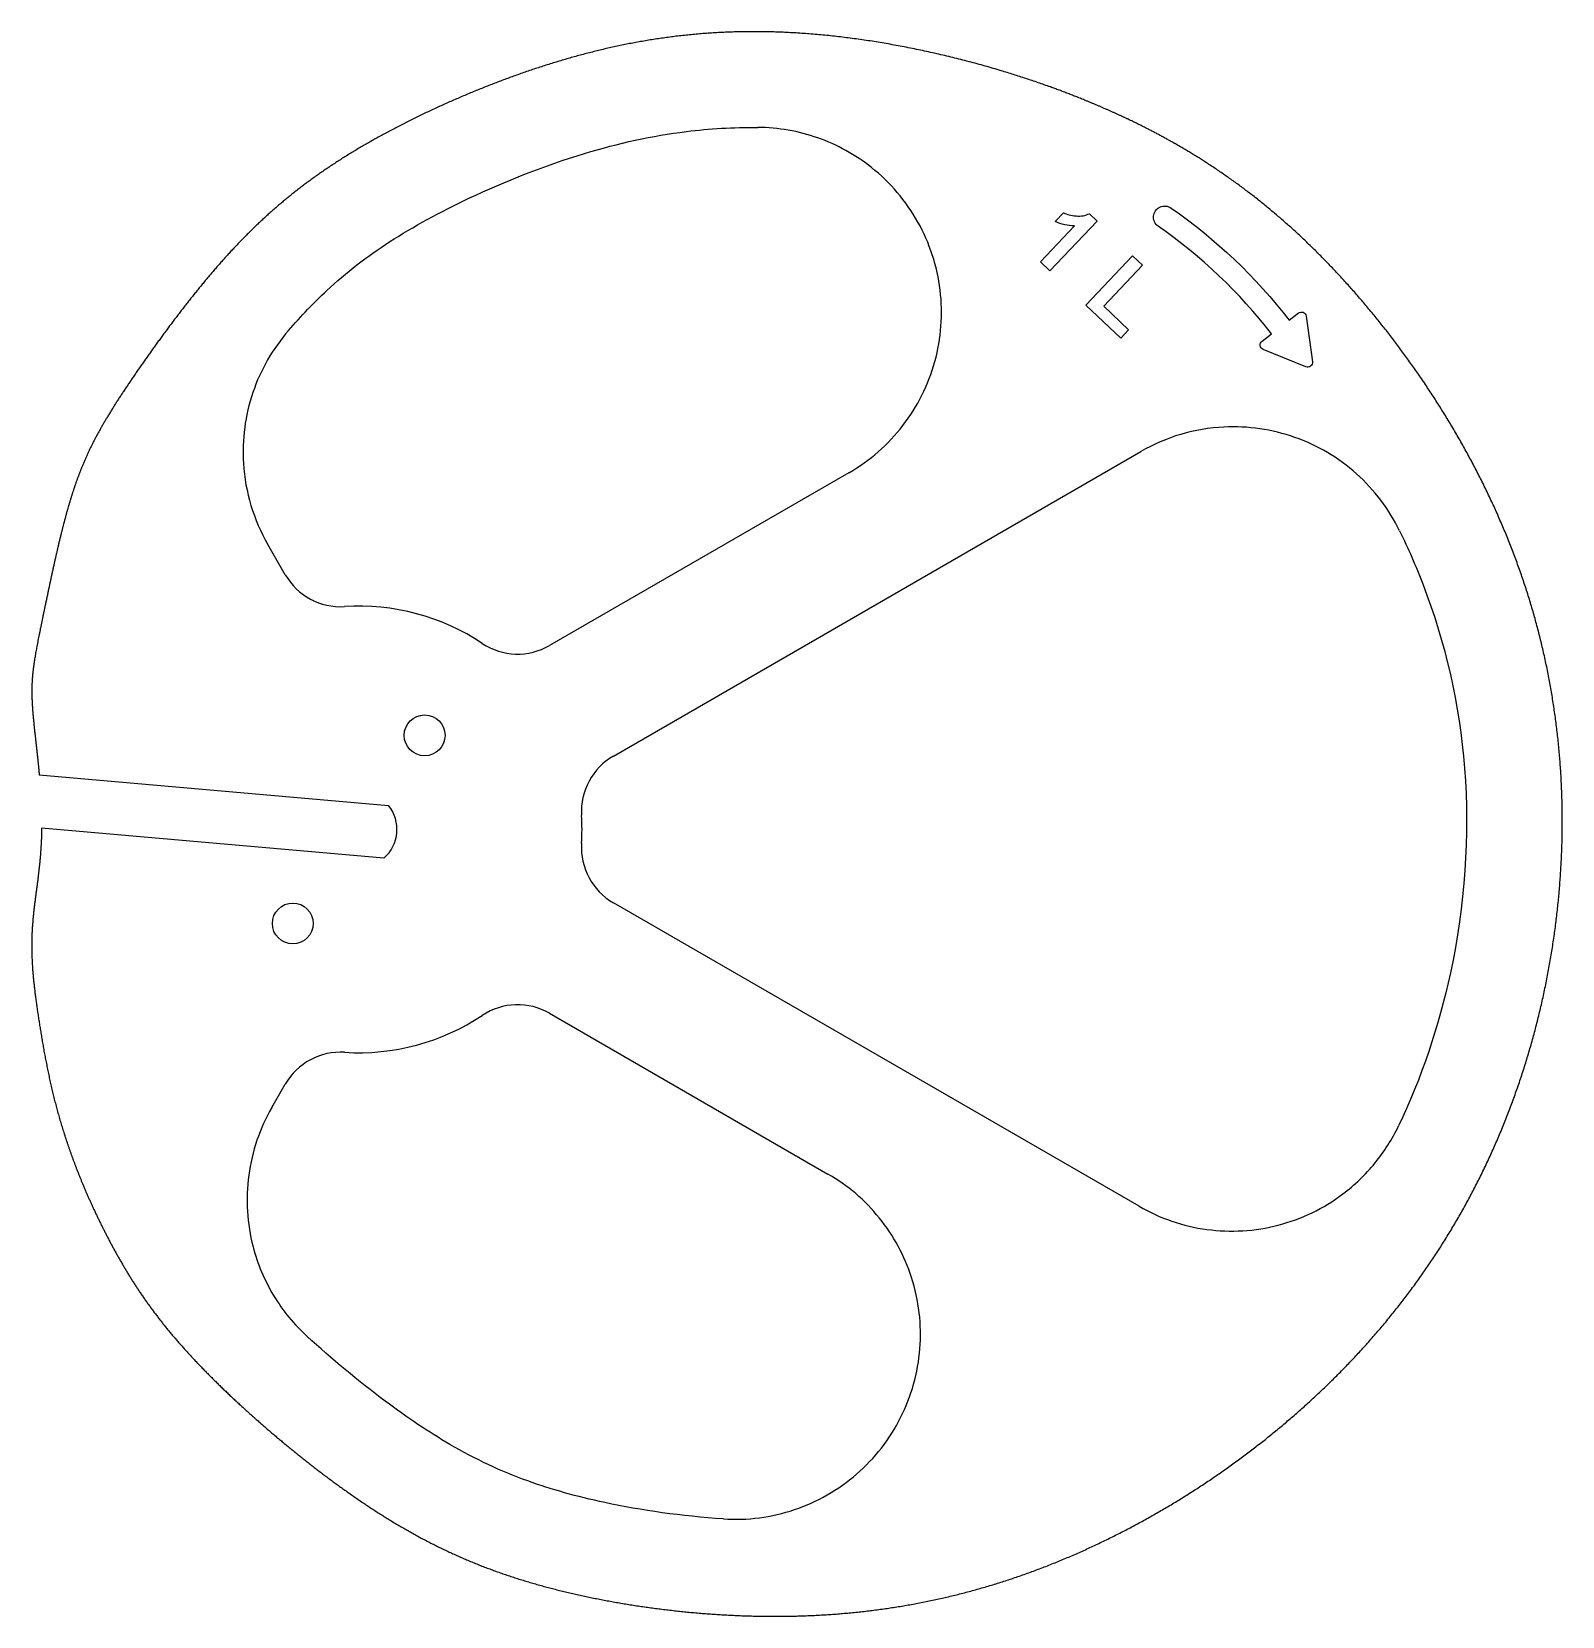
# Model space of a CAD drawing. Header units: millimetres. Extents: x -51 to 189, y -123 to 125.
import ezdxf

# ---------------------------------------------------------------- set-up
doc = ezdxf.new("R2010")
doc.units = ezdxf.units.MM
doc.layers.get('0').update_dxf_attribs({"linetype": 'CONTINUOUS'})

msp = doc.modelspace()

# ---------------------------------------------------------------- linework, layer by layer
for p, q in [((106.83, 88.95), (112.18, 94.58)), ((115.75, 95.35), (108.33, 87.54)), ((109.17, 95.28), (110.46, 96.63)), ((114.54, 96.5), (115.75, 95.35)), ((108.33, 87.54), (106.83, 88.95)), ((39.91, 11.5), (122.56, 59.21)), ((76.84, 55.91), (29.91, 28.82)), ((-11.5, 39.91), (-14.24, 44.66)), ((-50.06, 8.57), (4.68, 3.75)), ((3.95, -4.51), (-49.69, 0.2)), ((122.31, -59.07), (39.91, -11.5)), ((29.91, -28.82), (73.54, -54.01)), ((-13.61, -43.58), (-11.5, -39.91))]:
    msp.add_line(p, q)
msp.add_lwpolyline([(125.31, 94.52, -1), (127.31, 97.39, -0.076905), (145.82, 79.81), (147.29, 80.94, -0.57735), (148.49, 80.45), (149.46, 73.3, -0.57735), (148.43, 72.5), (141.75, 75.24, -0.57735), (141.58, 76.53), (143.05, 77.67, 0.076905)], format="xyb", close=True)
msp.add_lwpolyline([(113.95, 82.19), (119.43, 76.99), (120.67, 78.3), (116.77, 82.01), (122.86, 88.42), (121.28, 89.91)], close=True)
for centre in [(10.33, 14.74), (-10.33, -14.74)]:
    msp.add_circle(centre, 3.2)
for centre, radius, start, end in [((-2.84, 44.91), 10, 210, 273.6122), ((0, 0), 35, 56.3878, 93.6122), ((24.91, 37.48), 10, 236.3878, 300), ((44.91, 2.84), 10, 120, 183.6122), ((0, 0), 6, -48.7865, 38.7379), ((0, 0), 35, -3.6122, 3.6122), ((44.91, -2.84), 10, 176.3878, 240), ((0, 0), 35, 266.3878, 303.6122), ((24.91, -37.48), 10, 60, 123.6122), ((-2.84, -44.91), 10, 86.3878, 150)]:
    msp.add_arc(centre, radius, start, end)
for points, degree, knots in [([(119.1, 112), (117.74, 112.62), (114.99, 113.84), (110.74, 115.57), (104.88, 117.68), (97.3, 119.98), (89.6, 121.89), (81.9, 123.39), (74.3, 124.45), (66.89, 125.03), (59.69, 125.12), (52.69, 124.73), (45.86, 123.87), (39.16, 122.56), (32.54, 120.83), (26.02, 118.75), (19.63, 116.36), (13.43, 113.73), (7.5, 110.91), (1.9, 107.93), (-3.33, 104.78), (-8.21, 101.42), (-12.78, 97.76), (-17.12, 93.75), (-21.28, 89.35), (-25.27, 84.62), (-29.08, 79.72), (-32.62, 74.87), (-35.81, 70.28), (-38.59, 66.06), (-40.93, 62.14), (-42.89, 58.22), (-44.55, 53.95), (-46, 49.09), (-47.31, 43.68), (-48.5, 38.17), (-49.57, 33.07), (-50.45, 28.78), (-51.07, 25.33), (-51.33, 22.17), (-51.17, 18.63), (-50.76, 15.06), (-50.41, 12.01), (-50.18, 9.85), (-50.08, 8.69), (-50.06, 8.57)], 5, [0, 0, 0, 0, 0, 0, 0.0083333, 0.0166667, 0.025, 0.0333333, 0.0416667, 0.05, 0.0583333, 0.0666667, 0.075, 0.0833333, 0.0916667, 0.1, 0.1083333, 0.1166667, 0.125, 0.1333333, 0.1416667, 0.15, 0.1583333, 0.1666667, 0.175, 0.1833333, 0.1916667, 0.2, 0.2083333, 0.2166667, 0.225, 0.2333333, 0.2416667, 0.25, 0.2583333, 0.2666667, 0.275, 0.2833333, 0.2916667, 0.3, 0.3083333, 0.3166667, 0.325, 0.3333333, 0.3343546, 0.3343546, 0.3343546, 0.3343546, 0.3343546, 0.3343546]), ([(-49.69, 0.2), (-49.69, -0.06), (-49.72, -1.31), (-49.81, -3.5), (-50.09, -6.5), (-50.6, -10.11), (-51.13, -14.06), (-51.34, -17.97), (-51.18, -21.95), (-50.72, -26.05), (-50.09, -30.29), (-49.37, -34.66), (-48.48, -39.19), (-47.36, -43.88), (-45.9, -48.72), (-44.12, -53.63), (-42.07, -58.47), (-39.83, -63.13), (-37.47, -67.52), (-34.95, -71.67), (-32.17, -75.66), (-28.97, -79.66), (-25.23, -83.78), (-20.93, -88.08), (-16.11, -92.5), (-10.93, -96.92), (-5.53, -101.18), (-0.06, -105.13), (5.4, -108.67), (10.87, -111.74), (16.41, -114.37), (22.13, -116.6), (28.16, -118.49), (34.57, -120.08), (41.37, -121.4), (48.51, -122.42), (55.91, -123.11), (63.45, -123.42), (71.03, -123.31), (78.56, -122.74), (85.98, -121.7), (93.25, -120.18), (100.37, -118.19), (107.33, -115.76), (114.14, -112.89), (120.81, -109.61), (127.31, -105.96), (133.63, -101.93), (139.74, -97.55), (145.62, -92.83), (151.23, -87.77), (156.54, -82.4), (161.52, -76.7), (166.15, -70.68), (170.39, -64.34), (174.24, -57.69), (177.66, -50.75), (180.64, -43.54), (183.18, -36.08), (185.26, -28.42), (186.86, -20.62), (187.98, -12.72), (188.61, -4.76), (188.75, 3.19), (188.37, 11.1), (187.48, 18.94), (186.07, 26.68), (184.14, 34.3), (181.69, 41.77), (178.75, 49.07), (175.35, 56.16), (171.55, 63.01), (167.4, 69.58), (162.98, 75.83), (158.33, 81.71), (153.48, 87.2), (148.47, 92.29), (143.24, 96.97), (137.76, 101.27), (131.96, 105.2), (127.02, 108.08), (123.13, 110.1), (120.45, 111.38), (119.1, 112)], 5, [0.3478486, 0.3478486, 0.3478486, 0.3478486, 0.3478486, 0.3478486, 0.35, 0.3583333, 0.3666667, 0.375, 0.3833333, 0.3916667, 0.4, 0.4083333, 0.4166667, 0.425, 0.4333333, 0.4416667, 0.45, 0.4583333, 0.4666667, 0.475, 0.4833333, 0.4916667, 0.5, 0.5083333, 0.5166667, 0.525, 0.5333333, 0.5416667, 0.55, 0.5583333, 0.5666667, 0.575, 0.5833333, 0.5916667, 0.6, 0.6083333, 0.6166667, 0.625, 0.6333333, 0.6416667, 0.65, 0.6583333, 0.6666667, 0.675, 0.6833333, 0.6916667, 0.7, 0.7083333, 0.7166667, 0.725, 0.7333333, 0.7416667, 0.75, 0.7583333, 0.7666667, 0.775, 0.7833333, 0.7916667, 0.8, 0.8083333, 0.8166667, 0.825, 0.8333333, 0.8416667, 0.85, 0.8583333, 0.8666667, 0.875, 0.8833333, 0.8916667, 0.9, 0.9083333, 0.9166667, 0.925, 0.9333333, 0.9416667, 0.95, 0.9583333, 0.9666667, 0.975, 0.9833333, 0.9916667, 1, 1, 1, 1, 1, 1]), ([(-11, 78.19), (-9.01, 80.48), (-7.02, 82.57), (-5, 84.45), (-1.94, 87.31), (1.22, 89.75), (4.88, 92.12), (8.54, 94.47), (12.72, 96.75), (17.27, 98.91), (22.98, 101.6), (29.2, 104.06), (35.37, 105.93), (40.71, 107.55), (45.99, 108.72), (51.35, 109.38), (54.98, 109.83), (58.69, 110.05), (62.54, 110.02)], 3, [-0.1855668, -0.1855668, -0.1855668, -0.1855668, -0.1714295, -0.1714295, -0.1714295, -0.1500008, -0.1500008, -0.1500008, -0.1286556, -0.1286556, -0.1286556, -0.1019672, -0.1019672, -0.1019672, -0.0788968, -0.0788968, -0.0788968, -0.0632845, -0.0632845, -0.0632845, -0.0632845]), ([(76.84, 55.91), (80.11, 57.8), (82.98, 60.3), (87.59, 66.28), (89.3, 69.69), (91.3, 76.97), (91.58, 80.78), (90.67, 88.27), (89.48, 91.9), (85.79, 98.49), (83.32, 101.39), (77.84, 105.74), (75.01, 107.3), (68.94, 109.44), (65.75, 110), (62.54, 110.02)], 3, [0, 0, 0, 0, 1.132869, 1.132869, 2.265738, 2.265738, 3.398607, 3.398607, 4.531476, 4.531476, 5.664345, 5.664345, 6.629287, 6.629287, 7.594228, 7.594228, 7.594228, 7.594228]), ([(112.18, 94.58), (111.66, 94.61), (110.62, 94.68), (109.66, 95.08), (109.17, 95.28)], 3, [0, 0, 0, 0, 0.1533329, 0.3101167, 0.3101167, 0.3101167, 0.3101167]), ([(110.46, 96.63), (110.75, 96.52), (111.38, 96.27), (112.05, 96.19), (112.42, 96.15)], 3, [0, 0, 0, 0, 0.0923101, 0.2023129, 0.2023129, 0.2023129, 0.2023129]), ([(112.42, 96.15), (112.8, 96.13), (113.53, 96.1), (114.21, 96.37), (114.54, 96.5)], 3, [0, 0, 0, 0, 0.1127081, 0.2174206, 0.2174206, 0.2174206, 0.2174206]), ([(-11, 78.19), (-13.48, 75.34), (-15.38, 72.04), (-17.8, 64.88), (-18.3, 61.11), (-17.93, 55.11), (-17.53, 52.91), (-16.24, 48.64), (-15.35, 46.59), (-14.24, 44.66)], 3, [0, 0, 0, 0, 1.132869, 1.132869, 2.265738, 2.265738, 2.934382, 2.934382, 3.603026, 3.603026, 3.603026, 3.603026]), ([(163.14, 46.78), (161.49, 50.18), (159.19, 53.22), (153.56, 58.25), (150.28, 60.19), (143.15, 62.7), (139.38, 63.25), (133.32, 62.95), (131.05, 62.56), (126.66, 61.27), (124.55, 60.36), (122.56, 59.21)], 3, [0, 0, 0, 0, 1.132869, 1.132869, 2.265738, 2.265738, 3.398607, 3.398607, 4.086075, 4.086075, 4.773543, 4.773543, 4.773543, 4.773543]), ([(163.14, 46.78), (164.47, 44.05), (165.68, 41.28), (166.76, 38.48), (170.35, 29.21), (172.54, 19.56), (173.31, 9.6), (174.13, -0.98), (173.36, -11.94), (171.1, -22.48), (169.29, -30.9), (166.54, -38.98), (162.97, -46.46)], 3, [-0.9050444, -0.9050444, -0.9050444, -0.9050444, -0.8941232, -0.8941232, -0.8941232, -0.8579847, -0.8579847, -0.8579847, -0.81963, -0.81963, -0.81963, -0.7890056, -0.7890056, -0.7890056, -0.7890056]), ([(-13.61, -43.58), (-15.5, -46.85), (-16.73, -50.46), (-17.74, -57.94), (-17.51, -61.75), (-15.86, -68.09), (-14.77, -70.67), (-11.89, -75.44), (-10.12, -77.6), (-8.07, -79.48)], 3, [0, 0, 0, 0, 1.132869, 1.132869, 2.265738, 2.265738, 3.100823, 3.100823, 3.935907, 3.935907, 3.935907, 3.935907]), ([(122.31, -59.07), (125.58, -60.95), (129.18, -62.19), (136.67, -63.2), (140.47, -62.97), (147.78, -61.06), (151.22, -59.4), (156.09, -55.74), (157.77, -54.12), (160.72, -50.52), (161.97, -48.55), (162.97, -46.46)], 3, [0, 0, 0, 0, 1.132869, 1.132869, 2.265738, 2.265738, 3.398607, 3.398607, 4.095874, 4.095874, 4.793141, 4.793141, 4.793141, 4.793141]), ([(57.16, -108.06), (60.93, -108.31), (64.71, -107.81), (71.87, -105.4), (75.18, -103.51), (80.89, -98.57), (83.23, -95.56), (86.63, -88.82), (87.66, -85.15), (88.25, -77.62), (87.8, -73.83), (85.55, -66.84), (83.84, -63.68), (79.36, -58.13), (76.63, -55.79), (73.54, -54.01)], 3, [0, 0, 0, 0, 1.132869, 1.132869, 2.265738, 2.265738, 3.398607, 3.398607, 4.531476, 4.531476, 5.664345, 5.664345, 6.73425, 6.73425, 7.804155, 7.804155, 7.804155, 7.804155]), ([(57.16, -108.06), (50.66, -107.64), (44.29, -106.73), (38.58, -105.51), (34.16, -104.56), (30.16, -103.44), (26.49, -102.11), (22.22, -100.57), (18.34, -98.75), (14.28, -96.38), (11.01, -94.47), (7.62, -92.19), (4.16, -89.61), (-0.05, -86.47), (-4.31, -82.92), (-8.07, -79.48)], 3, [-0.6252725, -0.6252725, -0.6252725, -0.6252725, -0.6009596, -0.6009596, -0.6009596, -0.5821719, -0.5821719, -0.5821719, -0.5603324, -0.5603324, -0.5603324, -0.5427444, -0.5427444, -0.5427444, -0.5213142, -0.5213142, -0.5213142, -0.5213142])]:
    msp.add_open_spline(points, degree=degree, knots=knots)

doc.saveas('drawing.dxf')
